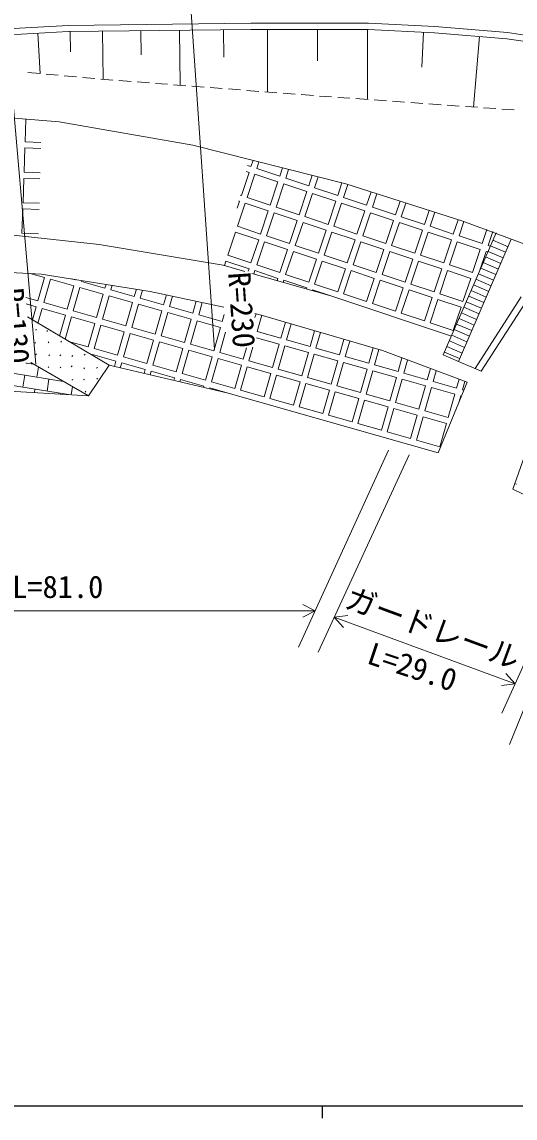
# Model space of a CAD drawing. Units: millimetres, scale not verified. Extents: x 40000 to 680000, y 20000 to 380000.
# Drawn here: x 143380 to 183840, y 204000 to 293912 of the extents above; entities that cross this region are included whole.
import ezdxf
from ezdxf.enums import TextEntityAlignment as Align

# ---------------------------------------------------------------- set-up
doc = ezdxf.new("R2010")
doc.units = ezdxf.units.MM
doc.header["$LTSCALE"] = 1000
doc.linetypes.add('LONG_DASHED_DOTTED', pattern=[15.25, 12, -1.5, 0.25, -1.5])
for name, color, linetype, lineweight in [('M-BGD', 7, 'Continuous', 13), ('M-BMK', 2, 'Continuous', 13), ('M-STR-HTXT', 7, 'Continuous', 13), ('M-TTL-BAND', 7, 'Continuous', 25)]:
    doc.layers.add(name, color=color, linetype=linetype, lineweight=lineweight)
doc.styles.add('ＭＳ ゴシック', font='')
doc.styles.get('ＭＳ ゴシック').set_extended_font_data('MS Gothic')

msp = doc.modelspace()

# ---------------------------------------------------------------- linework, layer by layer
at = {"layer": 'M-BGD'}
for p, q in [((147182, 293118), (135725, 292494)), ((162161, 293296), (147182, 293118)), ((147341, 293120), (147361, 291462)), ((149993, 293151), (150040, 289208)), ((153148, 293189), (153171, 291217)), ((156303, 293226), (156356, 288717)), ((159910, 293269), (159937, 291015)), ((171790, 293296), (162161, 293296)), ((163517, 293296), (163517, 288161)), ((167626, 293296), (167626, 290728)), ((171734, 293296), (171734, 287550)), ((177229, 293029), (171790, 293296)), ((144693, 292982), (144873, 289672)), ((176325, 293073), (176184, 290204)), ((183158, 292538), (177229, 293029)), ((180909, 292724), (180429, 286930)), ((188106, 291780), (183158, 292538)), ((143872, 289763), (144868, 289673)), ((145366, 289628), (146361, 289537)), ((146859, 289492), (147855, 289401)), ((148353, 289356), (149349, 289265)), ((149847, 289223), (150844, 289145)), ((151343, 289107), (152340, 289029)), ((152838, 288991), (153835, 288913)), ((154334, 288874), (155331, 288797)), ((155829, 288758), (156826, 288681)), ((157325, 288642), (158322, 288564)), ((158820, 288526), (159817, 288448)), ((160316, 288410), (161313, 288332)), ((161811, 288293), (162808, 288216)), ((163307, 288177), (164304, 288100)), ((164802, 288061), (165799, 287984)), ((166298, 287945), (167295, 287867)), ((167793, 287831), (168791, 287760)), ((169290, 287724), (170287, 287653)), ((170786, 287618), (171783, 287547)), ((172282, 287511), (173280, 287440)), ((173778, 287404), (174776, 287333)), ((175274, 287298), (176272, 287227)), ((176771, 287191), (177768, 287120)), ((178267, 287085), (179264, 287013)), ((179763, 286978), (180761, 286907)), ((181259, 286871), (182257, 286800)), ((146424, 285718), (139292, 286297)), ((143708, 285938), (143644, 284076)), ((182755, 286765), (183753, 286694)), ((157391, 283801), (146424, 285718)), ((143627, 283577), (143557, 281578)), ((144924, 283532), (143627, 283577)), ((143644, 284076), (144937, 284032)), ((169962, 280636), (157391, 283801)), ((162171, 282049), (162340, 282555)), ((162826, 282432), (162646, 281890)), ((143557, 281578), (144873, 281532)), ((161381, 279677), (162013, 281574)), ((162013, 281574), (161774, 281654)), ((161893, 282141), (162171, 282049)), ((162646, 281890), (164543, 281258)), ((164543, 281258), (164771, 281943)), ((165258, 281820), (165018, 281100)), ((143540, 281078), (143471, 279079)), ((144860, 281033), (143540, 281078)), ((162488, 281416), (161855, 279519)), ((164385, 280784), (162488, 281416)), ((163753, 278886), (164385, 280784)), ((164859, 280626), (164227, 278728)), ((166757, 279993), (164859, 280626)), ((165018, 281100), (166915, 280467)), ((166915, 280467), (167203, 281330)), ((167689, 281208), (167389, 280309)), ((169287, 279677), (169634, 280718)), ((170117, 280586), (169761, 279519)), ((179547, 277560), (169962, 280636)), ((161295, 279705), (161381, 279677)), ((166124, 278096), (166757, 279993)), ((167231, 279835), (166599, 277938)), ((169128, 279202), (167231, 279835)), ((167389, 280309), (169287, 279677)), ((171658, 278886), (172021, 279975)), ((172497, 279822), (172133, 278728)), ((143471, 279079), (144809, 279033)), ((161029, 278622), (161223, 279203)), ((161697, 279044), (161065, 277147)), ((161223, 279203), (161176, 279218)), ((163594, 278412), (161697, 279044)), ((161855, 279519), (163753, 278886)), ((164227, 278728), (166124, 278096)), ((168496, 277305), (169128, 279202)), ((169603, 279044), (168970, 277147)), ((171500, 278412), (169603, 279044)), ((169761, 279519), (171658, 278886)), ((172133, 278728), (174030, 278095)), ((174030, 278095), (174402, 279211)), ((174878, 279058), (174504, 277937)), ((143454, 278580), (143385, 276581)), ((144797, 278533), (143454, 278580)), ((162962, 276515), (163594, 278412)), ((164069, 278254), (163436, 276356)), ((165966, 277621), (164069, 278254)), ((166599, 277938), (168496, 277305)), ((170868, 276514), (171500, 278412)), ((171974, 278254), (171342, 276356)), ((173872, 277621), (171974, 278254)), ((174504, 277937), (176402, 277305)), ((176402, 277305), (176782, 278447)), ((177258, 278294), (176876, 277147)), ((161065, 277147), (162962, 276515)), ((165334, 275724), (165966, 277621)), ((166440, 277463), (165808, 275566)), ((168338, 276831), (166440, 277463)), ((168970, 277147), (170868, 276514)), ((173239, 275724), (173872, 277621)), ((174346, 277463), (173714, 275566)), ((176244, 276831), (174346, 277463)), ((176876, 277147), (178773, 276514)), ((178773, 276514), (179163, 277683)), ((179638, 277528), (179248, 276356)), ((188797, 274119), (179547, 277560)), ((140004, 276698), (149709, 275645)), ((143385, 276581), (144746, 276534)), ((160906, 276673), (160274, 274775)), ((162804, 276040), (160906, 276673)), ((162171, 274143), (162804, 276040)), ((163436, 276356), (165334, 275724)), ((167705, 274933), (168338, 276831)), ((168812, 276673), (168180, 274775)), ((170709, 276040), (168812, 276673)), ((170077, 274143), (170709, 276040)), ((171342, 276356), (173239, 275724)), ((175611, 274933), (176244, 276831)), ((176718, 276672), (176085, 274775)), ((178615, 276040), (176718, 276672)), ((182281, 276617), (177950, 266594)), ((177983, 274143), (178615, 276040)), ((183522, 276081), (179190, 266058)), ((179248, 276356), (181145, 275724)), ((181145, 275724), (181529, 276877)), ((182002, 276714), (181619, 275565)), ((149709, 275645), (159882, 273950)), ((163278, 275882), (162646, 273985)), ((165175, 275250), (163278, 275882)), ((164543, 273352), (165175, 275250)), ((165808, 275566), (167705, 274933)), ((171184, 275882), (170551, 273985)), ((173081, 275249), (171184, 275882)), ((172449, 273352), (173081, 275249)), ((173714, 275566), (175611, 274933)), ((179090, 275882), (178457, 273984)), ((180987, 275249), (179090, 275882)), ((180354, 273352), (180987, 275249)), ((181619, 275565), (181801, 275505)), ((181821, 275553), (183062, 275017)), ((182020, 276012), (183260, 275476)), ((160116, 274301), (159989, 273920)), ((162013, 273669), (160116, 274301)), ((160274, 274775), (162171, 274143)), ((165650, 275092), (165017, 273194)), ((167547, 274459), (165650, 275092)), ((166915, 272562), (167547, 274459)), ((168022, 274301), (167389, 272404)), ((169919, 273668), (168022, 274301)), ((168180, 274775), (170077, 274143)), ((173556, 275091), (172923, 273194)), ((175453, 274459), (173556, 275091)), ((174820, 272561), (175453, 274459)), ((175927, 274301), (175295, 272403)), ((177825, 273668), (175927, 274301)), ((176085, 274775), (177983, 274143)), ((181461, 275091), (180920, 273467)), ((181425, 274635), (182665, 274099)), ((181601, 275044), (181461, 275091)), ((181623, 275094), (182864, 274558)), ((144953, 273235), (137068, 273655)), ((159882, 273950), (161670, 273441)), ((161944, 273460), (162013, 273669)), ((162488, 273510), (162395, 273234)), ((164385, 272878), (162488, 273510)), ((162646, 273985), (164543, 273352)), ((169286, 271771), (169919, 273668)), ((170393, 273510), (169761, 271613)), ((172291, 272878), (170393, 273510)), ((170551, 273985), (172449, 273352)), ((177192, 271771), (177825, 273668)), ((178299, 273510), (177666, 271613)), ((180196, 272878), (178299, 273510)), ((178457, 273984), (180354, 273352)), ((181028, 273717), (182269, 273181)), ((181226, 274176), (182467, 273640)), ((145241, 272948), (144062, 273283)), ((144695, 271024), (145241, 272948)), ((153914, 271809), (144953, 273235)), ((145722, 272811), (145176, 270887)), ((147646, 272264), (145722, 272811)), ((147463, 272836), (147783, 272745)), ((147783, 272745), (147794, 272783)), ((148291, 272704), (148264, 272608)), ((148264, 272608), (150188, 272061)), ((162253, 273275), (168710, 271436)), ((164321, 272686), (164385, 272878)), ((164859, 272720), (164802, 272549)), ((166757, 272087), (164859, 272720)), ((165017, 273194), (166915, 272562)), ((171658, 270980), (172291, 272878)), ((172765, 272720), (172132, 270822)), ((174662, 272087), (172765, 272720)), ((172923, 273194), (174820, 272561)), ((179564, 270980), (180196, 272878)), ((180631, 272799), (181872, 272263)), ((180830, 273258), (182070, 272722)), ((183381, 234630), (198672, 272567)), ((147099, 270340), (147646, 272264)), ((148127, 272127), (147580, 270204)), ((150051, 271581), (148127, 272127)), ((149504, 269657), (150051, 271581)), ((150188, 272061), (150280, 272387)), ((150778, 272308), (150669, 271925)), ((150669, 271925), (152592, 271378)), ((152592, 271378), (152767, 271992)), ((153264, 271912), (153073, 271241)), ((159935, 270527), (153914, 271809)), ((166728, 272001), (166757, 272087)), ((167231, 271929), (167209, 271864)), ((168710, 271436), (167231, 271929)), ((167389, 272404), (169286, 271771)), ((169761, 271613), (171658, 270980)), ((174030, 270190), (174662, 272087)), ((175137, 271929), (174504, 270032)), ((177034, 271296), (175137, 271929)), ((175295, 272403), (177192, 271771)), ((177666, 271613), (179564, 270980)), ((180234, 271881), (181475, 271345)), ((180433, 272340), (181674, 271804)), ((143695, 271308), (144695, 271024)), ((144558, 270543), (143741, 270775)), ((145176, 270887), (147099, 270340)), ((150532, 271444), (149985, 269520)), ((152456, 270897), (150532, 271444)), ((151909, 268973), (152456, 270897)), ((152937, 270760), (152390, 268837)), ((154860, 270214), (152937, 270760)), ((153073, 271241), (154997, 270694)), ((154997, 270694), (155234, 271528)), ((155724, 271424), (155478, 270558)), ((157402, 270011), (157685, 271006)), ((158175, 270902), (157883, 269874)), ((168710, 271436), (178615, 268134)), ((172132, 270822), (174030, 270190)), ((176401, 269399), (177034, 271296)), ((177508, 271138), (176876, 269241)), ((179406, 270506), (177508, 271138)), ((179838, 270963), (181079, 270427)), ((180036, 271422), (181277, 270886)), ((180560, 265471), (184349, 271361)), ((181063, 265256), (184858, 271155)), ((144251, 269464), (144558, 270543)), ((145039, 270406), (144696, 269200)), ((146963, 269859), (145039, 270406)), ((146476, 268146), (146963, 269859)), ((147580, 270204), (149504, 269657)), ((154314, 268290), (154860, 270214)), ((155341, 270077), (154795, 268153)), ((157265, 269530), (155341, 270077)), ((155478, 270558), (157402, 270011)), ((157883, 269874), (159807, 269327)), ((159807, 269327), (159976, 269924)), ((162919, 269892), (162478, 269986)), ((162500, 269660), (162586, 269963)), ((163073, 269847), (162692, 268507)), ((172949, 266950), (162919, 269892)), ((174504, 270032), (176401, 269399)), ((178773, 268609), (179406, 270506)), ((179441, 270045), (180682, 269509)), ((179639, 270504), (180880, 269968)), ((143833, 269711), (150526, 265746)), ((147444, 269723), (146921, 267882)), ((149367, 269176), (147444, 269723)), ((148821, 267252), (149367, 269176)), ((149848, 269039), (149302, 267115)), ((151772, 268492), (149848, 269039)), ((149985, 269520), (151909, 268973)), ((152390, 268837), (154314, 268290)), ((156718, 267606), (157265, 269530)), ((157746, 269393), (157199, 267469)), ((159670, 268846), (157746, 269393)), ((159123, 266923), (159670, 268846)), ((164616, 267960), (164992, 269284)), ((165472, 269143), (165097, 267824)), ((176876, 269241), (178773, 268609)), ((179044, 269127), (180285, 268591)), ((179243, 269586), (180483, 269050)), ((146793, 264424), (123871, 268098)), ((144495, 268618), (144566, 268689)), ((145411, 268530), (145482, 268600)), ((151225, 266568), (151772, 268492)), ((152253, 268356), (151706, 266432)), ((154177, 267809), (152253, 268356)), ((154795, 268153), (156718, 267606)), ((160077, 268451), (159604, 266786)), ((164479, 267479), (162613, 268010)), ((162692, 268507), (164616, 267960)), ((167021, 267277), (167391, 268580)), ((167871, 268439), (167502, 267140)), ((178648, 268210), (179888, 267673)), ((178846, 268669), (180087, 268132)), ((144434, 267552), (144505, 267622)), ((145520, 267599), (145590, 267670)), ((146562, 267645), (146632, 267716)), ((147212, 267709), (148821, 267252)), ((149302, 267115), (151225, 266568)), ((153630, 265885), (154177, 267809)), ((154658, 267672), (154111, 265748)), ((156582, 267125), (154658, 267672)), ((156035, 265201), (156582, 267125)), ((157199, 267469), (159123, 266923)), ((161528, 266239), (161797, 267185)), ((162327, 267221), (162009, 266102)), ((163933, 265556), (164479, 267479)), ((164960, 267343), (164414, 265419)), ((166884, 266796), (164960, 267343)), ((165097, 267824), (167021, 267277)), ((167502, 267140), (169426, 266593)), ((169426, 266593), (169790, 267876)), ((170270, 267736), (169907, 266457)), ((171830, 265910), (172189, 267173)), ((178251, 267292), (179492, 266755)), ((178449, 267751), (179690, 267214)), ((147192, 263347), (124216, 267030)), ((144494, 266611), (144565, 266682)), ((145583, 266521), (145654, 266592)), ((146494, 266525), (146565, 266595)), ((147483, 266476), (147554, 266546)), ((148496, 266580), (148566, 266651)), ((149165, 266634), (149145, 266564)), ((151089, 266088), (149165, 266634)), ((151706, 266432), (153630, 265885)), ((157063, 266989), (156516, 265065)), ((158986, 266442), (157063, 266989)), ((158440, 264518), (158986, 266442)), ((159467, 266305), (158921, 264381)), ((161391, 265758), (159467, 266305)), ((159604, 266786), (161528, 266239)), ((166337, 264872), (166884, 266796)), ((167365, 266659), (166818, 264735)), ((169289, 266112), (167365, 266659)), ((169907, 266457), (171830, 265910)), ((172669, 267032), (172311, 265773)), ((179904, 264364), (172949, 266950)), ((174235, 265226), (174555, 266353)), ((175025, 266178), (174716, 265090)), ((179190, 266058), (177950, 266594)), ((178052, 266833), (179293, 266296)), ((144351, 265828), (143713, 265930)), ((143783, 265936), (143780, 265920)), ((144113, 265965), (148832, 263251)), ((144742, 265603), (144609, 264774)), ((145526, 265560), (145597, 265630)), ((146514, 265529), (146585, 265600)), ((147422, 265626), (147493, 265697)), ((148456, 265457), (148526, 265528)), ((150526, 265746), (148832, 263251)), ((149506, 265498), (149577, 265569)), ((150526, 265746), (160289, 263473)), ((150963, 265644), (151089, 266088)), ((151570, 265951), (151450, 265531)), ((153493, 265404), (151570, 265951)), ((153400, 265077), (153493, 265404)), ((153974, 265267), (153888, 264963)), ((155898, 264720), (153974, 265267)), ((154111, 265748), (156035, 265201)), ((160844, 263834), (161391, 265758)), ((161872, 265622), (161325, 263698)), ((163796, 265075), (161872, 265622)), ((162009, 266102), (163933, 265556)), ((164414, 265419), (166337, 264872)), ((168742, 264189), (169289, 266112)), ((169770, 265976), (169223, 264052)), ((171694, 265429), (169770, 265976)), ((171147, 263505), (171694, 265429)), ((172175, 265292), (171628, 263368)), ((174098, 264745), (172175, 265292)), ((172311, 265773), (174235, 265226)), ((176640, 264543), (176906, 265479)), ((177376, 265304), (177121, 264406)), ((179190, 266058), (181063, 265256)), ((143622, 264932), (143463, 263945)), ((145596, 264616), (145438, 263628)), ((146597, 264537), (146584, 264457)), ((147479, 264525), (147550, 264595)), ((148445, 264541), (148516, 264612)), ((149518, 264612), (149589, 264683)), ((155838, 264509), (155898, 264720)), ((156379, 264584), (156326, 264395)), ((158303, 264037), (156379, 264584)), ((156516, 265065), (158440, 264518)), ((158921, 264381), (160844, 263834)), ((163249, 263151), (163796, 265075)), ((164277, 264938), (163730, 263014)), ((166201, 264391), (164277, 264938)), ((165654, 262467), (166201, 264391)), ((166818, 264735), (168742, 264189)), ((173552, 262822), (174098, 264745)), ((174579, 264609), (174033, 262685)), ((176503, 264062), (174579, 264609)), ((174716, 265090), (176640, 264543)), ((177121, 264406), (179045, 263859)), ((177541, 258569), (179904, 264364)), ((179045, 263859), (179257, 264605)), ((179727, 264430), (179526, 263723)), ((148832, 263251), (136847, 263953)), ((144451, 263787), (144406, 263510)), ((146426, 263470), (146413, 263393)), ((147524, 264004), (147417, 263334)), ((148559, 263543), (148630, 263614)), ((158276, 263941), (158303, 264037)), ((158784, 263900), (158763, 263828)), ((160289, 263473), (158784, 263900)), ((160289, 263473), (177541, 258569)), ((161325, 263698), (163249, 263151)), ((166682, 264254), (166135, 262331)), ((168605, 263708), (166682, 264254)), ((168059, 261784), (168605, 263708)), ((169086, 263571), (168540, 261647)), ((171010, 263024), (169086, 263571)), ((169223, 264052), (171147, 263505)), ((175956, 262138), (176503, 264062)), ((176984, 263925), (176437, 262001)), ((178908, 263378), (176984, 263925)), ((179526, 263723), (179630, 263693)), ((163730, 263014), (165654, 262467)), ((170463, 261100), (171010, 263024)), ((171491, 262887), (170944, 260964)), ((173415, 262341), (171491, 262887)), ((171628, 263368), (173552, 262822)), ((174033, 262685), (175956, 262138)), ((178361, 261455), (178908, 263378)), ((179389, 263242), (179257, 262779)), ((179440, 263227), (179389, 263242)), ((166135, 262331), (168059, 261784)), ((168540, 261647), (170463, 261100)), ((172868, 260417), (173415, 262341)), ((173896, 262204), (173349, 260280)), ((175820, 261657), (173896, 262204)), ((175273, 259733), (175820, 261657)), ((176437, 262001), (178361, 261455)), ((183648, 255582), (185966, 262135)), ((170944, 260964), (172868, 260417)), ((176301, 261520), (175754, 259597)), ((178224, 260974), (176301, 261520)), ((177678, 259050), (178224, 260974)), ((173349, 260280), (175273, 259733)), ((175754, 259597), (177678, 259050)), ((190505, 252304), (183648, 255582)), ((183816, 256056), (183954, 255990))]:
    msp.add_line(p, q, dxfattribs=at)
msp.add_lwpolyline([(188182, 292275), (183216, 293035), (177262, 293528), (171802, 293796), (162158, 293796), (147166, 293618), (135677, 292992), (128229, 291960), (121850, 290343), (108098, 285476)], dxfattribs=at)
at = {"layer": 'M-BMK', "linetype": 'LONG_DASHED_DOTTED'}
msp.add_arc((172846, 67505), 230000, 76.83723, 93.92033, dxfattribs=at)
at = {"layer": 'M-STR-HTXT'}
for p, q in [((157121, 296967), (159172, 267037)), ((141933, 295718), (144516, 265830)), ((173462, 258791), (166074, 242616)), ((175159, 258391), (167671, 242217)), ((189437, 252001), (182747, 237225)), ((108963, 245611), (167426, 245611)), ((167426, 245611), (166426, 246131)), ((167426, 245611), (166426, 245091)), ((168998, 245084), (170117, 245226)), ((168998, 245084), (183834, 239626)), ((168998, 245084), (169757, 244250)), ((183834, 239626), (183076, 240459)), ((183834, 239626), (182716, 239483))]:
    msp.add_line(p, q, dxfattribs=at)
at = {"layer": 'M-TTL-BAND'}
for p, q in [((40000, 205000), (579000, 205000)), ((168000, 205000), (168000, 204000))]:
    msp.add_line(p, q, dxfattribs=at)

# ---------------------------------------------------------------- texts
at = {"layer": 'M-STR-HTXT', "style": 'ＭＳ ゴシック'}
for s, rotation, p in [('R=230', 273.92, (159958, 270191)), ('R=130', 274.939, (141397, 268867)), ('ガードレール', 339.802, (176589, 242824)), ('L=29.0', 341.661, (174960, 239621))]:
    msp.add_text(s, height=1833, rotation=rotation, dxfattribs=at).set_placement(p, align=Align.BOTTOM_CENTER)
msp.add_text('ガードレール L=81.0', height=1833, dxfattribs=at).set_placement((138195, 246111), align=Align.BOTTOM_CENTER)

doc.saveas('drawing.dxf')
